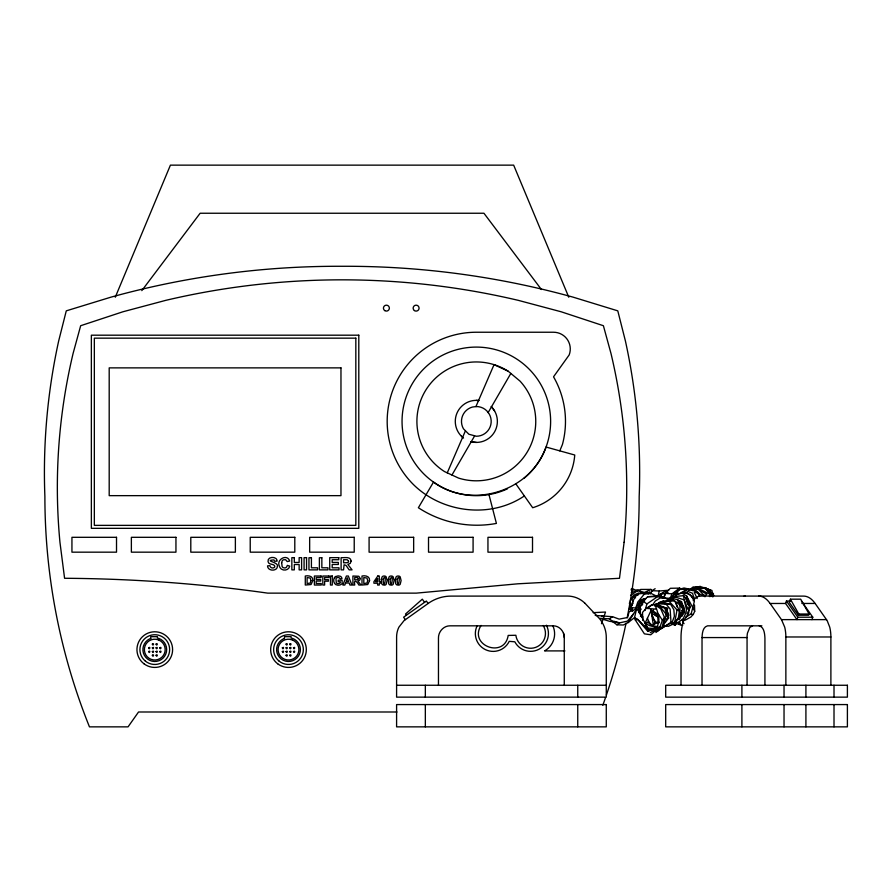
<?xml version="1.0" encoding="UTF-8"?>
<svg xmlns="http://www.w3.org/2000/svg" width="892" height="892" viewBox="0 0 892 892"><rect width="100%" height="100%" fill="white"/><g stroke="black" fill="none" stroke-linecap="round" stroke-linejoin="round"><path stroke-width="1.34" d="M670.639 597.685L678.02 599.948L683.094 609.191L678.99 619.661L679.949 617.777L679.972 605.032L670.639 597.685L666.38 600.952M713.377 595.878L713.399 593.336M642.731 620.364L642.508 612.414L646.154 608.377L652.13 604.653L655.074 604.865C657.594 612.146 661.474 620.364 656.423 627.578L647.77 631.291L637.657 619.394L634.558 617.576L628.202 622.549L623.341 625.002L616.929 624.813L612.102 621.167M709.519 596.603L709.575 594.005L699.886 589.222M702.026 685.257L702.026 637.568C702.238 633.432 702.706 627.009 707.546 625.827L761.891 625.827M641.08 593.782L638.639 592.946L633.443 595.287L630.51 600.093L629.429 609.158L632.763 611.232M642.452 604.865L642.976 600.996L644.403 598.956M683.673 606.85L681.332 616.606L684.688 612.269L683.673 606.85L680.083 600.784L677.853 602.178M673.371 600.572L658.831 602.646L663.224 601.018L673.371 600.572L675.634 602.39L679.358 610.975L678.455 617.509L674.486 623.475L668.398 626.329L664.495 625.816M670.884 599.324L673.638 596.581L683.506 595.7L685.881 598.231L689.527 606.839L688.613 613.384L685.056 618.747L682.882 619.895M639.676 603.048L639.129 611.923L641.214 609.046M674.486 623.475L677.039 609.938L668.799 601.007M655.252 606.17L658.932 605.278L666.235 614.376L663.537 626.864L655.676 631.469M685.513 617.32L691.133 613.952L694.4 601.241L691.445 595.789L686.851 592.756L681.912 592.834L676.872 594.317L674.709 597.283M657.995 596.291L659.277 590.995L668.632 590.225M655.074 604.865L660.771 608.857L664.518 617.476L662.176 626.964L657.571 631.235M675.701 596.737L677.073 591.909L679.135 589.422L683.997 587.984L689.36 589.166M645.039 610.474L646.923 603.895L657.672 596.581L662.611 598.03M663.904 598.153L665.387 593.392L670.349 588.296L679.637 588.107L681.923 589.445M650.491 593.147L641.08 592.834L635.438 595.945L630.176 607.407L635.762 608.088L637.813 602.022L644.124 594.317L650.491 593.147L656.434 596.034M639.631 613.629L638.17 607.642L640.735 600.182L646.042 598.599M638.17 607.642L640.735 600.182L635.762 608.088M601.487 623.709L605.523 612.046L593.124 612.659M658.909 622.85L655.364 621.891L652.855 618.134L652.253 613.785L653.602 609.961M786.443 601.041L797.838 617.208L796.98 619.628L785.584 603.46L786.443 601.041L790.524 601.041M798.351 615.224L798.786 614.008L790.401 599.179L800.693 599.179L809.077 614.008L808.643 615.224L798.351 615.224L789.264 602.323L790.401 599.179M811.921 619.628L812.79 617.208L801.395 601.041M595.22 615.424L612.548 616.718L619.148 619.126L627.567 617.509L629.139 611.801L636.587 608.89L634.558 617.576L635.26 619.907L644.403 633.855L650.759 634.769L660.069 626.697L662.377 620.263L664.518 617.476M663.47 626.418L661.496 628.079L672.077 622.449L674.374 616.316L673.85 609.771L670.739 604.408L663.537 602.724L656.166 603.739L655.051 605.958M670.137 598.51L671.966 593.849L679.637 588.107M663.559 597.896L665.387 593.392L671.966 593.849M559.786 450.861L562.439 444.461A89.144 89.144 0 0 0 553.531 376.814L569.174 354.938A16.736 16.736 0 0 0 553.531 332.237L476.328 332.237A89.144 89.144 0 0 0 413.297 484.423C442.131 512.978 490.555 518.921 524.362 495.93M115.269 297.214L170.417 165.143L513.658 165.143L568.795 297.214M447.249 472.849L465.278 431.171M475.915 406.585L494.045 364.661L508.128 371.172L520.036 381.118A59.429 59.429 0 0 1 458.622 478.112L444.539 471.589A59.429 59.429 0 0 1 426.12 389.592A59.429 59.429 0 0 1 508.128 371.172M667.517 599.246L660.002 595.7L647.67 596.726L642.887 601.175L640.266 607.162L640.266 613.183L642.686 617.699M659.266 596.815L660.348 594.351L664.964 591.34L668.063 592.723M334.277 577.994C332.761 580.692 334.166 584.974 337.577 585.152A6.032 6.032 0 0 0 340.465 584.773L342.115 583.792L342.115 580.201L338.191 580.201L338.191 581.718L340.276 581.718L340.276 582.866A3.947 3.947 0 0 1 338.715 583.58L337.6 583.591A2.308 2.308 0 0 1 336.273 582.833L335.961 578.607A2.252 2.252 0 0 1 337.087 577.615L338.882 577.514L340.198 578.852L342.004 578.518L341.569 577.414A3.055 3.055 0 0 0 340.265 576.265L338.168 575.864L335.47 576.633M694.511 605.021L694.701 611.332L693.196 614.588L691.133 613.952M650.368 594.005L651.907 590.682L655.152 588.698M662.377 620.263L658.742 614.644L651.26 610.028L645.117 623.173L647.614 628.091L654.037 628.526M666.034 612.235L667.74 608.589M687.108 613.93L690.297 607.14L686.673 596.034L682.135 593.147L676.872 594.317M689.527 606.839L688.055 609.492L684.197 599.848L683.506 595.7M451.954 475.023L474.566 436.01M488.147 412.583L510.837 373.436M481.067 625.426C468.356 645.574 504.504 658.987 508.184 635.427L515.866 635.271A14.852 14.852 0 0 0 535.613 647.402A14.852 14.852 0 0 0 543.172 625.493M628.202 622.549L636.587 608.89L638.795 611.354L649.042 630.555L652.877 629.674M652.387 605.311L655.341 600.952L660.749 597.685L669.781 598.331M665.097 622.839L668.208 618.256L665.153 607.708L658.932 605.278M633.22 602.992L630.176 607.407L632.551 610.496M647.982 593.849L649.409 591.797L651.338 593.258M638.761 612.503L640.333 610.295M672.044 597.729L676.069 592.121L679.882 589.59M661.886 602.836L663.224 601.018M141.806 290.636L200.131 213.244L483.943 213.244L541.422 289.532M652.253 613.785L650.915 609.805L653.301 624.59L655.364 621.891M671.999 596.96L674.285 594.061M693.117 614.365L690.977 616.974L685.301 620.118L682.101 620.453M658.095 622.638L657.738 615.87L658.742 614.644M633.465 613.863L627.444 621.122L619.583 622.872L616.929 624.813M668.376 601.498L671.107 598.432M661.987 627.411L655.954 632.517M488.972 494.592L496.409 523.426A106.817 106.817 0 0 1 418.37 507.738L433.512 482.081C471.455 509.923 530.617 491.503 546.049 447.037L574.749 455.02A59.864 59.864 0 0 1 532.691 507.738L515.688 483.642M671.564 623.943L675.166 625.125L676.883 623.285M639.82 602.825L643.344 599.078M630.51 600.093L633.744 596.67L637.992 595.042M683.428 591.875L685.959 589.289L691.445 589.411M632.138 605.434L630.176 607.407L631.893 609.091M666.592 619.895L668.208 618.256L666.235 614.376M697.076 589.054L699.941 586.39L711.972 590.459L713.02 596.748M693.129 589.144L695.08 587.449L698.726 587.449M638.226 608.266L639.977 606.805M648.372 607.775L652.13 604.653M689.025 590.225L693.173 586.914L700.008 587.572M681.99 593.358L685.625 590.493L692.638 593.336L694.21 600.026L689.839 594.629L685.524 592.946M698.012 587.906L699.941 586.39M584.594 602.914A24.864 24.864 0 0 0 567.691 596.057L450.906 596.112A39.426 39.426 0 0 0 428.115 603.483L404.031 620.631L398.914 627.143A21.899 21.899 0 0 0 396.606 636.977L396.594 697.143L606.281 697.143L606.281 637.657A29.57 29.57 0 0 0 599.647 618.803L584.617 602.881M673.538 622.672L679.949 617.777M695.325 588.441L697.533 586.813M613.54 621.133L619.583 622.872L609.359 621.245L599.881 618.357L609.414 618.825L612.548 616.718M660.571 629.228L670.985 622.27L672.077 622.449M647.324 593.336L637.981 590.493L630.566 595.388M630.477 609.872L632.227 608.701M691.322 590.002L694.734 587.795L697.399 588.151L704.457 596.012L706.921 594.172L699.361 590.013M650.313 632.696L660.069 626.697M647.77 631.291L649.042 630.555L645.284 625.08M653.747 628.715L656.679 627.076M660.348 594.351L663.559 592.578M681.265 592.556L685.625 590.493M645.083 592.165L650.937 589.411L652.476 591.318M637.78 590.76L640.724 589.445L650.937 589.411M680.763 613.094L683.317 612.012M653.301 624.59L659.233 622.092M666.357 619.104L668.732 618.111L666.792 608.511L662.778 607.563M696.864 588.787L700.164 587.56L705.862 588.742L710.344 592.846L711.56 596.458M657.883 626.329L655.43 627.243L649.32 625.548L645.117 623.173L648.997 622.36L652.286 625.426L656.557 626.563M692.772 590.783L695.303 589.958L698.782 593.102M631.235 592.556L637.981 590.493M675.054 593.091L677.218 592.522M691.958 589.579L697.399 588.151M677.987 624.445L680.44 623.809M666.759 593.024L660.214 594.485L661.886 597.205M635.26 619.907L637.657 619.394L649.042 630.555M672.468 623.318L674.876 622.872M752.58 625.827L749.815 627.399L747.474 633.075A12.388 6.188 -90 0 0 747.061 637.568L747.061 685.257M673.549 622.917L678.344 622.282L683.294 618.502L686.059 612.614L686.416 609.314L684.197 599.848L673.638 596.581M631.458 589.668L634.045 589.333L631.257 589.032M682.135 593.147L686.851 592.756M698.548 588.04L704.401 587.594L709.72 590.314L713.176 595.522M679.135 589.422L685.959 589.289M647.67 596.726L657.672 596.581M688.379 589.991L693.184 589.935L697.8 592.946L699.584 596.202M631.168 589.991L637.769 589.935L639.91 591.14M656.166 603.739L670.739 604.408M758.702 596.068A39.426 19.713 90 0 1 770.097 603.483L785.584 603.46M801.863 603.46L815.143 603.46L827.174 620.631L829.727 627.143A21.899 10.949 -90 0 1 830.887 636.977L830.887 685.257M798.786 614.008L809.077 614.008M797.838 617.208L812.79 617.208M770.108 603.46L781.492 619.628L826.527 619.628M781.492 619.628L784.704 627.143A21.899 10.949 -90 0 1 785.852 636.977L830.887 636.977M702.026 637.568L747.061 637.568M564.926 650.904L544.566 650.904A19.479 19.479 0 0 0 552.839 625.738M396.594 685.257L606.281 685.257M396.973 711.994L138.539 711.994L128.058 726.857L89.456 726.857A617.197 617.197 0 0 1 44.89 496.565A613.93 613.93 0 0 1 58.638 341.101L66.276 310.851L110.987 297.147A852.339 852.339 0 0 1 342.037 266.284A852.339 852.339 0 0 1 573.088 297.147L617.788 310.851L625.437 341.101A613.93 613.93 0 0 1 639.174 496.565A617.197 617.197 0 0 1 627.143 617.833M675.255 592.21L677.875 592.266M695.08 587.449L698.882 587.594M651.907 590.682L659.277 590.995M646.154 608.377L656.278 609.136M664.886 607.853L667.562 608.065M666.268 614.822L669.011 615.146M476.328 400.352L478.48 400.631M476.328 442.421L470.887 441.696A21.029 21.029 0 0 0 491.202 406.507L494.547 410.866M759.159 625.827C764.21 627.065 764.7 633.777 764.923 638.092L764.923 685.257M679.894 615.569L682.09 615.881M640.445 616.327L642.92 616.773M703.208 587.873L706.787 588.564M678.065 623.084L680.15 624.779L682.748 625.292M601.632 615.971L604.118 616.684M673.471 623.43L675.723 624.155M633.086 596.926L635.606 597.874M648.071 629.629L650.346 630.555M695.771 592.299L702.762 595.443L703.788 594.763L704.981 596.793M677.039 609.938L679.358 610.975M694.734 587.795L698.28 589.411M641.08 592.834L644.124 594.317M704.792 587.538L710.233 590.248M673.716 593.336L676.091 594.563M672.858 623.887L675.166 625.125M658.207 606.348L656.367 605.244L665.153 607.708L665.332 610.496M663.537 602.724L665.845 604.174M681.544 610.351L683.874 611.823M675.066 593.37L677.017 594.629M642.887 601.175L646.923 603.895M657.928 616.941L653.691 613.975L656.746 616.45M461.465 436.255L462.669 437.192M609.414 618.825L612.715 621.468M651.26 610.028L657.738 615.87M647.09 592.154L648.919 593.972M704.725 587.962L712.686 596.726M666.357 604.419L670.148 609.102L670.985 622.27M679.972 605.032L683.094 609.191M424.57 602.323L422.306 599.179L405.537 614.008L406.395 615.224M428.104 603.46L426.387 601.041L403.608 617.208L405.325 619.628M660.002 595.7L661.195 597.384M682.692 621.735L684.053 623.675M712.351 593.37L713.756 595.455M687.375 602.814L690.297 607.14M647.938 621.233L649.365 623.553M666.436 610.585L668.543 614.142M650.257 624.69L647.38 618.189M686.673 596.034L694.701 611.332M651.751 614.956L655.453 622.326M694.232 592.154L697.154 598.565M564.268 685.257L564.268 637.568C564.424 631.558 559.395 625.738 553.218 625.827L450.003 625.827C443.558 625.738 438.295 631.815 438.463 638.092L438.463 685.257M631.514 598.242L632.941 601.643M643.322 598.766L644.236 600.963M659.98 594.206L660.972 596.77M709.575 594.005L710.534 596.547M675.634 602.39L677.218 607.162M685.881 598.231L687.832 604.196M681.521 601.386L683.852 609.158M678.02 599.948L678.723 602.501M629.373 603.092L630.956 609.559M679.102 600.595L680.34 605.824M644.18 598.621L644.526 600.907M644.191 598.833L644.548 601.331M640.891 600.506L641.571 605.557M679.793 622.014L680.15 624.779M693.653 596.492L694.087 600.483M834.009 685.257L834.009 697.143M834.009 704.568L834.009 726.857M805.911 685.257L805.911 697.143M805.911 704.568L805.911 726.857M785.863 636.977L785.863 685.257M784.035 685.257L784.035 697.143M784.035 704.568L784.035 726.857M741.899 685.257L741.899 697.143M741.899 704.568L741.899 726.857M681.02 685.257L681.02 637.657A29.57 14.785 -90 0 1 683.785 620.252M577.748 685.257L577.748 697.143M577.748 704.568L577.748 726.857M425.339 685.257L425.339 697.143M425.339 704.568L425.339 726.857M563.432 633.075A12.388 12.388 0 0 1 564.268 637.568M477.131 625.805A17.829 17.829 0 0 0 485.404 649.621A17.829 17.829 0 0 0 509.22 641.337L514.829 641.805A17.829 17.829 0 0 0 538.913 649.287A17.829 17.829 0 0 0 546.395 625.214M626.061 623.151A617.197 617.197 0 0 1 606.393 695.058M605.512 697.622A617.197 617.197 0 0 1 602.814 705.304M463.528 438.072A21.029 21.029 0 0 1 479.082 400.53M507.492 488.816A74.281 74.281 0 0 1 402.047 421.124A74.281 74.281 0 0 1 507.972 354.169A74.281 74.281 0 0 1 523.883 478.458M334.411 577.86A3.947 3.947 0 0 1 335.615 576.5M693.184 600.717A24.864 12.432 90 0 1 700.309 596.057L803.737 596.112A39.426 19.713 -90 0 1 815.132 603.483M743.672 596.324A24.864 12.432 -90 0 1 745.344 596.057M383.081 579.231C384.073 593.537 387.373 571.125 383.081 579.231M390.083 579.231C391.075 593.537 394.375 571.125 390.083 579.231M397.096 579.231C398.088 593.537 401.389 571.125 397.096 579.231M381.274 579.387L381.676 583.58A2.654 2.654 0 0 0 382.958 584.94L384.775 585.141A2.353 2.353 0 0 0 386.191 584.271L387.083 580.592L386.203 576.912A2.364 2.364 0 0 0 384.775 576.042L383.538 576.042A2.353 2.353 0 0 0 382.111 576.901L381.274 579.387M388.288 579.387L388.689 583.58A2.654 2.654 0 0 0 389.971 584.94L391.778 585.141A2.353 2.353 0 0 0 393.205 584.271L394.086 580.592L393.205 576.912A2.364 2.364 0 0 0 391.778 576.042L390.54 576.042A2.353 2.353 0 0 0 389.113 576.901L388.288 579.387M395.301 579.387L395.691 583.58A2.654 2.654 0 0 0 396.985 584.94L398.791 585.141A2.353 2.353 0 0 0 400.207 584.271L401.099 580.592L400.218 576.912A2.364 2.364 0 0 0 398.791 576.042L397.553 576.042A2.353 2.353 0 0 0 396.126 576.901L395.301 579.387M310.962 580.536L310.305 583.056L307.104 583.524L307.104 577.548L310.26 578.061L310.962 580.536M367.671 580.536L367.013 583.056L363.813 583.524L363.813 577.548L366.969 578.061L367.671 580.536M281.682 562.662L282.095 566.409A2.721 2.721 0 0 0 283.422 567.713L284.626 567.959A2.464 2.464 0 0 0 286.644 566.977L287.335 565.372L289.722 566.13C289.097 569.821 284.358 571.17 281.493 569.141A5.385 5.385 0 0 1 279.486 566.442C275.751 559.585 287.213 553.363 289.688 561.023L287.246 561.603L285.585 559.685L283.444 559.797A2.754 2.754 0 0 0 282.106 561.09L281.682 562.662M312.847 580.614L311.052 584.539L305.287 585.041L305.287 576.02C308.587 575.206 313.404 576.31 312.847 580.614M369.556 580.614L367.76 584.539L361.996 585.041L361.996 576.02C365.296 575.206 370.113 576.31 369.556 580.614M351.091 561.079L350.288 563.343L347.869 564.48L352.084 569.865L349.14 569.865L346.051 565.417L344.078 564.77L343.576 569.865L341.112 569.865L341.112 557.656C344.167 557.991 350.857 556.106 351.091 561.079M360.279 578.551L359.688 580.224L357.904 581.06L361.015 585.041L358.84 585.041C357.569 582.03 353.343 578.194 354.726 585.041L352.909 585.041L352.909 576.02L358.84 576.265L360.279 578.551M348.549 561.235L348.493 561.737A1.327 1.327 0 0 1 347.612 562.662L343.576 562.819L343.576 559.719L347.3 559.763L348.549 561.235M358.406 578.663L357.714 579.722L354.726 579.833L354.726 577.548L357.48 577.57L358.406 578.663M624.11 542.291L619.483 578.284L517.761 583.814L416.319 593.135L267.745 593.135A1513.724 1513.724 0 0 0 64.581 578.284L59.954 542.291A578.105 578.105 0 0 1 73.099 353.422L80.67 325.714L122.884 311.787L165.823 300.336A767.454 767.454 0 0 1 518.241 300.336L561.191 311.787L603.393 325.714L610.975 353.422A578.105 578.105 0 0 1 624.11 542.291M277.445 566.308C277.178 571.661 267.555 571.27 267.522 565.885L269.919 565.662C270.031 568.07 273.565 568.828 274.836 566.944C275.282 563.276 268.38 565.428 268.035 561.547C267.377 557.4 273.264 556.374 275.884 558.459A3.423 3.423 0 0 1 276.999 560.343L277.1 561.146L274.636 561.246L273.955 559.897C263.263 560.622 278.806 562.038 277.445 566.308M148.641 647.815C149.321 650.714 150.993 645.998 148.641 647.815M148.641 651.528C149.321 654.427 150.993 649.711 148.641 651.528M152.354 644.102C153.034 647.001 154.706 642.285 152.354 644.102M152.354 647.815C153.034 650.714 154.706 645.998 152.354 647.815M152.354 651.528C153.034 654.427 154.706 649.711 152.354 651.528M152.354 655.241C153.034 658.151 154.706 653.423 152.354 655.241M156.067 644.102C156.747 647.001 158.419 642.285 156.067 644.102M156.067 647.815C156.747 650.714 158.419 645.998 156.067 647.815M156.067 651.528C156.747 654.427 158.419 649.711 156.067 651.528M156.067 655.241C156.747 658.151 158.419 653.423 156.067 655.241M159.78 647.815C160.46 650.714 162.143 645.998 159.78 647.815M159.78 651.528C160.46 654.427 162.143 649.711 159.78 651.528M282.351 647.815C283.032 650.714 284.715 645.998 282.351 647.815M282.351 651.528C283.032 654.427 284.715 649.711 282.351 651.528M286.064 644.102C286.745 647.001 288.428 642.285 286.064 644.102M286.064 647.815C286.745 650.714 288.428 645.998 286.064 647.815M286.064 651.528C286.745 654.427 288.428 649.711 286.064 651.528M286.064 655.241C286.745 658.151 288.428 653.423 286.064 655.241M289.777 644.102C290.457 647.001 292.141 642.285 289.777 644.102M289.777 647.815C290.457 650.714 292.141 645.998 289.777 647.815M289.777 651.528C290.457 654.427 292.141 649.711 289.777 651.528M289.777 655.241C290.457 658.151 292.141 653.423 289.777 655.241M293.49 647.815C294.17 650.714 295.854 645.998 293.49 647.815M293.49 651.528C294.17 654.427 295.854 649.711 293.49 651.528M345.561 582.989L344.814 585.041L342.885 585.041L346.397 576.02L348.326 576.02L351.939 585.041L349.954 585.041L349.162 582.989L345.561 582.989M347.334 578.127L346.118 581.472L348.582 581.472L347.334 578.127M377.606 578.618L375.543 581.707L377.606 581.707L377.606 578.618M377.829 575.987L373.915 581.707L373.915 583.223L377.606 583.223L377.606 585.041L379.29 585.041L379.29 583.223L380.405 583.223L380.405 581.707L379.29 581.707L379.29 575.987L377.829 575.987M150.759 638.516L149.6 638.906A11.886 11.886 0 0 0 145.786 657.371A11.886 11.886 0 0 0 164.619 656.278A11.886 11.886 0 0 0 158.676 638.371L157.416 638.114L157.416 636.665L150.759 636.665L150.759 638.516M284.481 638.516L283.31 638.906A11.886 11.886 0 0 0 279.497 657.371A11.886 11.886 0 0 0 298.329 656.278A11.886 11.886 0 0 0 292.398 638.371L291.127 638.114L291.127 636.665L284.481 636.665L284.481 638.516M476.328 406.529L472.492 407.031A14.852 14.852 0 0 0 463.472 428.818L468.902 434.248L476.328 436.244A14.852 14.852 0 0 0 489.195 413.955L486.842 410.877A14.852 14.852 0 0 0 476.328 406.529M358.796 335.191L91.363 335.191L91.363 528.332L358.796 528.332L358.796 335.191M355.83 338.157L94.34 338.157L94.34 525.366L355.83 525.366L355.83 338.157M340.967 367.872L109.192 367.872L109.192 495.651L340.967 495.651L340.967 367.872M116.517 537.307L71.94 537.307L71.94 552.17L116.517 552.17L116.517 537.307M175.947 537.307L131.369 537.307L131.369 552.17L175.947 552.17L175.947 537.307M235.376 537.307L190.799 537.307L190.799 552.17L235.376 552.17L235.376 537.307M294.795 537.307L250.228 537.307L250.228 552.17L294.795 552.17L294.795 537.307M354.224 537.307L309.658 537.307L309.658 552.17L354.224 552.17L354.224 537.307M413.654 537.307L369.087 537.307L369.087 552.17L413.654 552.17L413.654 537.307M473.083 537.307L428.517 537.307L428.517 552.17L473.083 552.17L473.083 537.307M532.513 537.307L487.946 537.307L487.946 552.17L532.513 552.17L532.513 537.307M294.315 557.656L291.851 557.656L291.851 569.865L294.315 569.865L294.315 564.524L299.143 564.524L299.143 569.865L301.608 569.865L301.608 557.656L299.143 557.656L299.143 562.462L294.315 562.462L294.315 557.656M306.547 557.656L304.083 557.656L304.083 569.865L306.547 569.865L306.547 557.656M338.782 557.656L329.728 557.656L329.728 569.865L339.016 569.865L339.016 567.803L332.192 567.803L332.192 564.48L338.324 564.48L338.324 562.428L332.192 562.428L332.192 559.719L338.782 559.719L338.782 557.656M311.42 557.756L308.955 557.756L308.955 569.865L317.552 569.865L317.552 567.803L311.42 567.803L311.42 557.756M321.845 557.756L319.381 557.756L319.381 569.865L327.966 569.865L327.966 567.803L321.845 567.803L321.845 557.756M321.087 576.02L314.397 576.02L314.397 585.041L321.254 585.041L321.254 583.524L316.214 583.524L316.214 581.06L320.741 581.06L320.741 579.544L316.214 579.544L316.214 577.548L321.087 577.548L321.087 576.02M328.992 576.02L322.815 576.02L322.815 585.041L324.632 585.041L324.632 581.205L328.401 581.205L328.401 579.677L324.632 579.677L324.632 577.548L328.992 577.548L328.992 576.02M332.259 576.02L330.441 576.02L330.441 585.041L332.259 585.041L332.259 576.02M847.4 685.257L665.688 685.257L665.688 697.143L847.4 697.143L847.4 685.257M606.281 704.568L396.594 704.568L396.594 726.857L606.281 726.857L606.281 704.568M847.4 704.568L665.688 704.568L665.688 726.857L847.4 726.857L847.4 704.568M292.442 639.977L289.811 639.285A10.403 10.403 0 0 0 278.583 652.766A10.403 10.403 0 0 0 295.542 657.248A10.403 10.403 0 0 0 292.442 639.977M158.72 639.977L156.1 639.285A10.403 10.403 0 0 0 144.872 652.766A10.403 10.403 0 0 0 161.831 657.248A10.403 10.403 0 0 0 158.72 639.977M277.68 663.782A17.829 17.829 0 0 0 306.179 651.874A17.829 17.829 0 0 0 281.616 633.153A17.829 17.829 0 0 0 277.68 663.782M279.096 661.106A14.852 14.852 0 0 0 303.157 651.985A14.852 14.852 0 0 0 283.232 635.706A14.852 14.852 0 0 0 279.096 661.106M384.686 310.561A2.966 2.966 0 0 0 389.358 308.409A2.966 2.966 0 0 0 385.154 305.443A2.966 2.966 0 0 0 384.686 310.561M414.401 310.561A2.966 2.966 0 0 0 419.073 308.409A2.966 2.966 0 0 0 414.869 305.443A2.966 2.966 0 0 0 414.401 310.561M143.969 663.782A17.829 17.829 0 0 0 172.457 651.874A17.829 17.829 0 0 0 147.905 633.153A17.829 17.829 0 0 0 143.969 663.782M145.374 661.106A14.852 14.852 0 0 0 169.447 651.985A14.852 14.852 0 0 0 149.51 635.706A14.852 14.852 0 0 0 145.374 661.106"/></g></svg>
